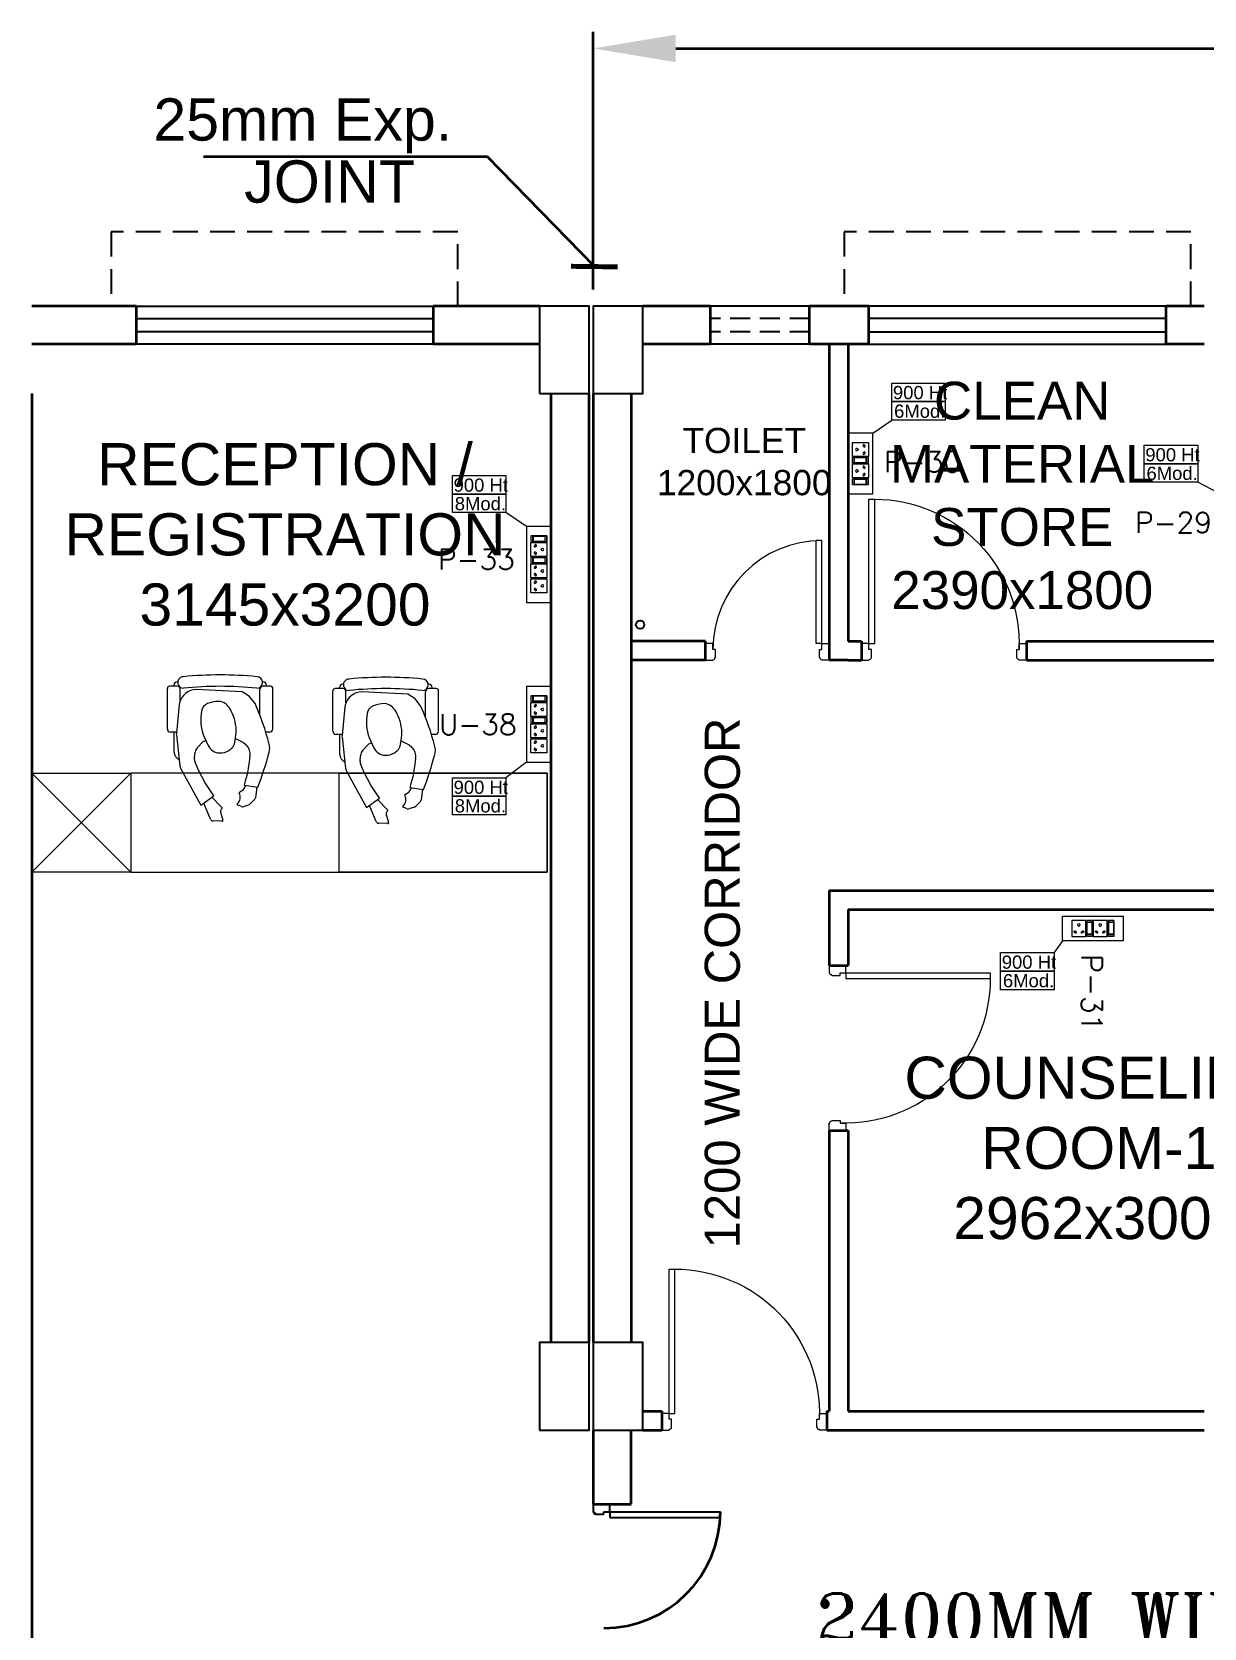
# Model space of a CAD drawing. Header units: millimetres. Extents: x 1327414 to 2124380, y -346496 to -91575.
# Drawn here: x 1629617 to 1636717, y -198073 to -188401 of the extents above; entities that cross this region are included whole.
import ezdxf
from ezdxf.enums import TextEntityAlignment as Align

# ---------------------------------------------------------------- set-up
doc = ezdxf.new("R2010")
doc.units = ezdxf.units.MM
doc.header["$LTSCALE"] = 600
doc.header["$MEASUREMENT"] = 0
doc.header["$PDMODE"] = 35
for name, pattern in [('1', [0]), ('CONTINU', [0]), ('DASHED2', [0.375, 0.25, -0.125]), ('HIDDEN', [0.375, 0.25, -0.125])]:
    doc.linetypes.add(name, pattern=pattern)
doc.layers.add('CFT_LOOPING', color=7, linetype='1', lineweight=0, true_color=0xd6d600)
for name, color, linetype in [('col', 5, 'Continuous'), ('ELE-8M 6-16A UPS SOCKET', 223, 'Continuous'), ('ELE-LIGHTING TEXT', 7, 'Continuous'), ('EXP JOINT', 3, 'Continuous'), ('Lines', 7, 'Continuous'), ('MEP_HVAC_DRAIN_PIPE', 7, 'Continuous'), ('TEXT', 6, 'Continuous'), ('wall', 1, 'Continuous'), ('Window', 4, 'Continuous')]:
    doc.layers.add(name, color=color, linetype=linetype)
for name, color, linetype, lineweight in [('D.F', 251, 'Continuous', 5), ('DOOR', 144, 'Continuous', 13), ('ELE-2NOS OF 6-16 RAW POWER SOCKET', 1, 'Continuous', 20), ('ELE-3NOS 6-16A POWER SOCKET', 5, 'Continuous', 25), ('ELE. 2N0S OF 6-16 UPS SOCKETS', 191, 'Continuous', 15), ('funiture', 30, 'Continuous', 13), ('P-Wall', 8, 'Continuous', 35)]:
    doc.layers.add(name, color=color, linetype=linetype, lineweight=lineweight)
doc.styles.add('ARIAL', font='')
doc.styles.add('ROMANS', font='romans.shx')
doc.styles.add('ROMANT', font='romant.shx')
doc.styles.get("Standard").update_dxf_attribs({"font": ''})
doc.styles.get('ARIAL').set_extended_font_data('Arial')
doc.styles.get('Standard').set_extended_font_data('Stylus BT')
doc.dimstyles.new('CSB', dxfattribs={"dimscale": 150, "dimtxt": 1.5, "dimasz": 1.5, "dimexe": 1, "dimexo": 1, "dimgap": 1, "dimtad": 1, "dimdec": 0, "dimzin": 0, "dimdsep": 46, "dimtxsty": 'ROMANS', "dimblk": 'ARCHTICK', "dimcen": 1, "dimdle": 1, "dimclrd": 5, "dimclre": 5, "dimclrt": 6, "dimadec": 0, "dimazin": 0, "dimtfac": 1, "dimtdec": 0, "dimtix": 1, "dimtmove": 2, "dimatfit": 3, "dimldrblk": 'ARCHTICK', "dimfxl": 1, "dimtolj": 1, "dimtzin": 0, "dimarcsym": 0})
doc.dimstyles.get("Standard").update_dxf_attribs({"dimscale": 1.5, "dimtxt": 150, "dimasz": 150, "dimexe": 100, "dimexo": 100, "dimgap": 0.25, "dimtad": 0, "dimdec": 0, "dimzin": 0, "dimdsep": 46, "dimtxsty": 'ARIAL', "dimcen": 0.09, "dimdle": 100, "dimclrd": 7, "dimclre": 7, "dimclrt": 7, "dimadec": 0, "dimazin": 0, "dimtfac": 1, "dimtdec": 0, "dimtofl": 0, "dimtmove": 0, "dimatfit": 3, "dimfxl": 1, "dimtolj": 1, "dimtzin": 0, "dimarcsym": 0})

# ---------------------------------------------------------------- blocks, each defined once
blk = doc.blocks.new('A$C19B8274B')
at = {"layer": 'DOOR'}
blk.add_line((-45, 925), (-80, 925), dxfattribs=at)
at = {"layer": 'DOOR', "color": 8}
for p, q in [((-80, 50), (-80, 925)), ((-45, 50), (-45, 925)), ((-45, 50), (-80, 50)), ((-955, -50), (-955, -47.5)), ((-940, -35), (-942.5, -35)), ((-60, -35), (-57.5, -35)), ((-45, -50), (-45, -47.5))]:
    blk.add_line(p, q, dxfattribs=at)
for points in [[(-940, 15), (-955, 15), (-955, 50), (-1000, 50), (-1000, -50), (-955, -50)], [(-940, -35), (-940, 15)], [(-60, 15), (-45, 15), (-45, 50), (0, 50), (0, -50), (-45, -50)], [(-60, -35), (-60, 15)]]:
    blk.add_lwpolyline(points, dxfattribs=at)
for centre, radius, start, end in [((-80, 50), 875, 90, 182.29244), ((-955, -35), 12.5, 270, 0), ((-45, -35), 12.5, 180, 270)]:
    blk.add_arc(centre, radius, start, end, dxfattribs=at)
blk = doc.blocks.new('W1800')
at = {"layer": 'wall', "color": 7}
for p, q in [((0, -57.5), (0, 172.5)), ((1800, 172.5), (1800, -57.5))]:
    blk.add_line(p, q, dxfattribs=at)
at = {"layer": 'Window'}
for p, q in [((0, 172.5), (1800, 172.5)), ((0, 97.5), (1800, 97.5)), ((1800, 17.5), (0, 17.5)), ((1800, -57.5), (0, -57.5))]:
    blk.add_line(p, q, dxfattribs=at)
blk = doc.blocks.new('*D135')
at = {"layer": 'D.F', "color": 5, "lineweight": -2, "transparency": 16777216}
for p, q in [((3700, 16120), (3700, 17681.6)), ((36975, 16120), (36975, 17681.6)), ((4200, 17581.6), (16182.3, 17581.6)), ((36475, 17581.6), (24492.7, 17581.6))]:
    blk.add_line(p, q, dxfattribs=at)
at = {"layer": 'D.F', "color": 5, "transparency": 16777216}
for points in [[(4200, 17664.9), (4200, 17498.2), (3700, 17581.6)], [(36475, 17664.9), (36475, 17498.2), (36975, 17581.6)]]:
    blk.add_solid(points, dxfattribs=at)
at = {"layer": 'Defpoints', "color": 0, "transparency": 16777216}
for p in [(3700, 17581.6), (3700, 16020), (36975, 16020)]:
    blk.add_point(p, dxfattribs=at)
at = {"layer": 'D.F', "color": 7, "transparency": 16777216, "insert": (20337.5, 17581.6), "char_height": 750, "attachment_point": 5, "style": 'ROMANT'}
blk.add_mtext('\\A1;{\\H0.6667x;INFERTILITY CENTER}', dxfattribs=at)
blk = doc.blocks.new('750')
at = {"layer": 'DOOR', "color": 8}
for p, q in [((-50, 705), (-47.5, 705)), ((-35, 690), (-35, 692.5)), ((-50, 45), (-47.5, 45)), ((-35, 60), (-35, 57.5)), ((50, 45), (50, 80)), ((50, 80), (675, 80)), ((50, 45), (675, 45)), ((675, 45), (675, 80))]:
    blk.add_line(p, q, dxfattribs=at)
for points in [[(15, 690), (15, 705), (50, 705), (50, 750), (-50, 750), (-50, 705)], [(-35, 690), (15, 690)], [(15, 60), (15, 45), (50, 45), (50, 0), (-50, 0), (-50, 45)], [(-35, 60), (15, 60)]]:
    blk.add_lwpolyline(points, dxfattribs=at)
for centre, radius, start, end in [((-35, 705), 12.5, 180, 270), ((15, 45), 660, 0, 90), ((-35, 45), 12.5, 90, 180)]:
    blk.add_arc(centre, radius, start, end, dxfattribs=at)
blk = doc.blocks.new('A$C749C31A5')
for p, q in [((287.9, 755.3), (275.2, 799.3)), ((280.3, 805.9), (329.4, 804.2)), ((343.1, 794.7), (380.2, 706.3)), ((99.5, 684.5), (126.3, 711.6)), ((131.5, 714.8), (163.4, 725.6)), ((172.8, 725.3), (194.5, 716.3)), ((335.7, 674), (280.6, 730)), ((281.1, 737.7), (282.6, 738.9)), ((396.3, 717.8), (325.4, 666.1)), ((506.5, 517.8), (396.3, 717.8)), ((157.6, 607.4), (82.4, 617.4)), ((88.5, 616.7), (95.7, 676.7)), ((325.4, 666.1), (373.2, 594.5)), ((135.8, 514.9), (142.2, 547.8)), ((142.2, 547.8), (151.8, 585.3)), ((151.8, 585.3), (157.6, 607.4)), ((373.2, 594.5), (408.7, 524.8)), ((126.5, 447.7), (126.8, 449.7)), ((126.8, 449.7), (130, 478.1)), ((130, 478.1), (135.8, 514.9)), ((408.7, 524.8), (428.6, 481.1)), ((432.2, 456.6), (427.9, 425.2)), ((531.4, 330.4), (511.7, 501.3)), ((162, 371.3), (147.8, 384.8)), ((179.4, 362.2), (162, 371.3)), ((206.3, 350.2), (179.4, 362.2)), ((207.4, 359), (202.2, 318.3)), ((211.9, 379.6), (207.4, 359)), ((220.9, 397.1), (211.9, 379.6)), ((382.5, 332.6), (356.5, 388.1)), ((384.5, 366.1), (369.6, 361.3)), ((416.5, 401), (384.5, 366.1)), ((543.8, 424.6), (543.8, 314.9)), ((0, 297), (0, 74.8)), ((17.9, 314.9), (38.9, 314.9)), ((515.3, 163.6), (531.4, 320.7)), ((530.9, 314.9), (563.3, 314.9)), ((581.2, 297), (581.2, 74.8)), ((71.5, 221.4), (71.5, 80.4)), ((98.4, 157.4), (128.8, 118.8)), ((128.8, 118.8), (168.8, 93.6)), ((168.8, 93.6), (422.9, 79.8)), ((286.5, 145.4), (314.3, 146)), ((314.3, 146), (333.6, 149.3)), ((333.6, 149.3), (360.1, 157.7)), ((509.7, 140.6), (509.7, 80.4)), ((514, 153.5), (515.3, 163.6)), ((12.2, 62.6), (53.8, 62.6)), ((35.8, 62.6), (35.8, 56)), ((54.1, 37.7), (57.2, 37.7)), ((524.1, 37.7), (527.1, 37.7)), ((527.5, 62.6), (569, 62.6)), ((545.5, 62.6), (545.5, 56))]:
    blk.add_line(p, q)
for centre, major_axis, start_param, end_param in [((280.2, 800.8), (-3.64, 3.64), -0.820791, 1.065616), ((328.9, 788.7), (10.9, 10.9), 5.894858, 7.03319), ((135.8, 702.1), (-9.48, 9.48), -0.459579, 0.004984), ((167.7, 712.9), (9.48, 9.48), 0.392715, 1.111217), ((223.6, 674.7), (31.1, 31.1), 1.473299, 2.900347), ((192.8, 712.2), (-3.16, 3.16), 3.044095, 5.105104), ((284.3, 733.6), (3.64, 3.64), 1.454932, 3.132464), ((273, 751), (-10.9, 10.9), 3.025729, 4.207208), ((1922.2, -81.6), (-1391.7, 1391.7), 0.422326, 0.524594), ((109, 675.1), (9.48, 9.48), 1.575781, 2.235741), ((208.2, 587.2), (-44.7, 44.7), -0.389622, 0.44073), ((182.1, 649.6), (3.16, 3.16), 4.322767, 6.041939), ((197.1, 436.6), (50.6, 50.6), 2.20036, 3.165612), ((387.9, 462.6), (-31.6, 31.6), 3.79164, 4.353509), ((467.3, 496.2), (31.6, 31.6), 5.612395, 6.001159), ((499.8, 424.6), (31.1, 31.1), 5.497787, 6.69493), ((107, 402.9), (-63.2, 63.2), 0.524594, 1.034846), ((1343.4, 717.9), (-365, 1315.6), 1.549601, 1.723123), ((277.1, 355.7), (-49.3, 49.3), -0.268954, 0.150173), ((291.1, 333.9), (67.6, 67.6), 0.764553, 1.316959), ((293, 360.2), (-49, 49), 4.341426, 5.496709), ((383.6, 431.3), (-31.6, 31.6), 3.183154, 3.79164), ((17.9, 297), (12.6, 12.6), 0.785398, 2.356194), ((443.7, 312.4), (235.8, 54.4), 2.890446, 3.399922), ((147.7, 247.1), (-176.7, 176.7), 3.73355, 4.276249), ((487, 325.3), (-31.6, 31.6), 3.824541, 4.041599), ((563.3, 297), (12.6, 12.6), 5.497787, 7.068583), ((318, 235.3), (67.3, 67.3), 2.74069, 3.590533), ((336.4, 210.3), (-40.8, 40.8), 2.779238, 3.730613), ((418.3, 178.6), (-70, 70), 2.402881, 3.670313), ((12.2, 74.8), (8.63, 8.63), 2.356194, 3.926991), ((54.1, 56), (-13, 13), 0.785398, 2.356194), ((53.8, 80.4), (-12.6, 12.6), 2.356194, 3.926991), ((88.4, 41.3), (-22.2, 22.2), -0.785398, 2.356194), ((290.6, 2090.1), (-38.3, 2027.2), 3.022801, 3.222589), ((290.6, 2089.9), (-2089.2, 53), 1.499279, 1.693085), ((492.8, 41.3), (-22.2, 22.2), 2.356194, 5.497787), ((527.5, 80.4), (-12.6, 12.6), 0.785398, 2.356194), ((527.1, 56), (13, 13), 3.926991, 5.497787), ((569, 74.8), (-8.63, 8.63), 2.356194, 3.926991)]:
    blk.add_ellipse(centre, major_axis=major_axis, ratio=1, start_param=start_param, end_param=end_param)
blk = doc.blocks.new('543E')
at = {"layer": 'ELE. 2N0S OF 6-16 UPS SOCKETS', "color": 72, "linetype": 'ByBlock'}
for p, q in [((-123.5, -57), (-123.5, -90.8)), ((-26.5, -57), (-123.5, -57)), ((-26.5, -57), (-123.5, -57)), ((-123.5, -90.8), (-26.5, -90.8)), ((-123.5, -96.4), (-26.5, -96.4)), ((-123.5, -181.4), (-123.5, -96.4)), ((-113, -59.8), (-113, -88)), ((-37, -59.8), (-113, -59.8)), ((-113, -88), (-37, -88)), ((-109.6, -59.8), (-109.6, -88)), ((-37, -88), (-37, -59.8)), ((-26.5, -57), (-26.5, -90.8)), ((-26.5, -90.8), (-26.5, -57)), ((-26.5, -96.4), (-26.5, -181.4)), ((-26.5, -181.4), (-123.5, -181.4)), ((-123.5, -187.1), (-123.5, -220.9)), ((-26.5, -187.1), (-123.5, -187.1)), ((-26.5, -187.1), (-123.5, -187.1)), ((-113, -189.9), (-113, -218)), ((-37, -189.9), (-113, -189.9)), ((-109.6, -189.9), (-109.6, -218)), ((-37, -218), (-37, -189.9)), ((-26.5, -187.1), (-26.5, -220.9)), ((-26.5, -220.9), (-26.5, -187.1)), ((-123.5, -220.9), (-26.5, -220.9)), ((-123.5, -311.5), (-123.5, -226.5)), ((-123.5, -226.5), (-26.5, -226.5)), ((-113, -218), (-37, -218)), ((-26.5, -226.5), (-26.5, -311.5)), ((-26.5, -311.5), (-123.5, -311.5)), ((-123.5, -402.2), (-123.5, -317.1)), ((-123.5, -317.1), (-26.5, -317.1)), ((-26.5, -317.1), (-26.5, -402.2)), ((-26.5, -402.2), (-123.5, -402.2))]:
    blk.add_line(p, q, dxfattribs=at)
blk.add_lwpolyline([(-150, 0), (-150, -459.1), (0, -459.1), (0, 0)], close=True, dxfattribs=at)
for centre, radius, start, end in [((-97.9, -119.2), 4.6, 112.68381, 345.09514), ((-97.9, -158.6), 4.6, 14.90486, 247.31619), ((-93.9, -114.7), 5.7, 275.26891, 182.51003), ((-93.9, -163.1), 5.7, 177.48997, 84.73109), ((-57.7, -138.9), 4.22, 71.40312, 288.59688), ((-51, -138.9), 6.62, 217.15837, 142.84163), ((-97.9, -249.3), 4.6, 112.68381, 345.09514), ((-97.9, -288.7), 4.6, 14.90486, 247.31619), ((-93.9, -244.8), 5.7, 275.26891, 182.51003), ((-93.9, -293.2), 5.7, 177.48997, 84.73109), ((-57.7, -269), 4.22, 71.40312, 288.59688), ((-51, -269), 6.62, 217.15837, 142.84163), ((-97.9, -339.9), 4.6, 112.68381, 345.09514), ((-97.9, -379.4), 4.6, 14.90486, 247.31619), ((-93.9, -335.4), 5.7, 275.26891, 182.51003), ((-93.9, -383.9), 5.7, 177.48997, 84.73109), ((-57.7, -359.7), 4.22, 71.40312, 288.59688), ((-51, -359.7), 6.62, 217.15837, 142.84163)]:
    blk.add_arc(centre, radius, start, end, dxfattribs=at)
blk = doc.blocks.new('543WYH')
at = {"layer": 'ELE-2NOS OF 6-16 RAW POWER SOCKET', "color": 30, "linetype": 'ByBlock'}
for p, q in [((-123.5, -57), (-123.5, -90.8)), ((-26.5, -57), (-123.5, -57)), ((-26.5, -57), (-123.5, -57)), ((-123.5, -90.8), (-26.5, -90.8)), ((-123.5, -96.4), (-26.5, -96.4)), ((-123.5, -181.4), (-123.5, -96.4)), ((-113, -59.8), (-113, -88)), ((-37, -59.8), (-113, -59.8)), ((-113, -88), (-37, -88)), ((-109.6, -59.8), (-109.6, -88)), ((-37, -88), (-37, -59.8)), ((-26.5, -57), (-26.5, -90.8)), ((-26.5, -90.8), (-26.5, -57)), ((-26.5, -96.4), (-26.5, -181.4)), ((-26.5, -181.4), (-123.5, -181.4)), ((-123.5, -187.1), (-123.5, -220.9)), ((-26.5, -187.1), (-123.5, -187.1)), ((-26.5, -187.1), (-123.5, -187.1)), ((-113, -189.9), (-113, -218)), ((-37, -189.9), (-113, -189.9)), ((-109.6, -189.9), (-109.6, -218)), ((-37, -218), (-37, -189.9)), ((-26.5, -187.1), (-26.5, -220.9)), ((-26.5, -220.9), (-26.5, -187.1)), ((-123.5, -220.9), (-26.5, -220.9)), ((-123.5, -311.5), (-123.5, -226.5)), ((-123.5, -226.5), (-26.5, -226.5)), ((-113, -218), (-37, -218)), ((-26.5, -226.5), (-26.5, -311.5)), ((-26.5, -311.5), (-123.5, -311.5)), ((-123.5, -402.2), (-123.5, -317.1)), ((-123.5, -317.1), (-26.5, -317.1)), ((-26.5, -317.1), (-26.5, -402.2)), ((-26.5, -402.2), (-123.5, -402.2))]:
    blk.add_line(p, q, dxfattribs=at)
blk.add_lwpolyline([(-150, 0), (-150, -459.1), (0, -459.1), (0, 0)], close=True, dxfattribs=at)
for centre, radius, start, end in [((-97.9, -119.2), 4.6, 112.68381, 345.09514), ((-97.9, -158.6), 4.6, 14.90486, 247.31619), ((-93.9, -114.7), 5.7, 275.26891, 182.51003), ((-93.9, -163.1), 5.7, 177.48997, 84.73109), ((-57.7, -138.9), 4.22, 71.40312, 288.59688), ((-51, -138.9), 6.62, 217.15837, 142.84163), ((-97.9, -249.3), 4.6, 112.68381, 345.09514), ((-97.9, -288.7), 4.6, 14.90486, 247.31619), ((-93.9, -244.8), 5.7, 275.26891, 182.51003), ((-93.9, -293.2), 5.7, 177.48997, 84.73109), ((-57.7, -269), 4.22, 71.40312, 288.59688), ((-51, -269), 6.62, 217.15837, 142.84163), ((-97.9, -339.9), 4.6, 112.68381, 345.09514), ((-97.9, -379.4), 4.6, 14.90486, 247.31619), ((-93.9, -335.4), 5.7, 275.26891, 182.51003), ((-93.9, -383.9), 5.7, 177.48997, 84.73109), ((-57.7, -359.7), 4.22, 71.40312, 288.59688), ((-51, -359.7), 6.62, 217.15837, 142.84163)]:
    blk.add_arc(centre, radius, start, end, dxfattribs=at)
blk = doc.blocks.new('RTUH 6U')
at = {"layer": 'ELE-2NOS OF 6-16 RAW POWER SOCKET', "color": 30, "ltscale": 300}
for p, q in [((-311.5, -26.5), (-226.5, -26.5)), ((-311.5, -123.5), (-311.5, -26.5)), ((-226.5, -26.5), (-226.5, -123.5)), ((-187.1, -26.5), (-220.9, -26.5)), ((-220.9, -26.5), (-220.9, -123.5)), ((-189.9, -37), (-218, -37)), ((-218, -37), (-218, -113)), ((-189.9, -40.4), (-218, -40.4)), ((-189.9, -113), (-189.9, -37)), ((-187.1, -123.5), (-187.1, -26.5)), ((-187.1, -123.5), (-187.1, -26.5)), ((-181.4, -123.5), (-181.4, -26.5)), ((-181.4, -26.5), (-96.4, -26.5)), ((-96.4, -26.5), (-96.4, -123.5)), ((-57, -26.5), (-90.8, -26.5)), ((-90.8, -26.5), (-90.8, -123.5)), ((-59.8, -37), (-88, -37)), ((-88, -37), (-88, -113)), ((-59.8, -40.4), (-88, -40.4)), ((-59.8, -113), (-59.8, -37)), ((-57, -123.5), (-57, -26.5)), ((-57, -123.5), (-57, -26.5)), ((-226.5, -123.5), (-311.5, -123.5)), ((-187.1, -123.5), (-220.9, -123.5)), ((-220.9, -123.5), (-187.1, -123.5)), ((-218, -113), (-189.9, -113)), ((-96.4, -123.5), (-181.4, -123.5)), ((-57, -123.5), (-90.8, -123.5)), ((-90.8, -123.5), (-57, -123.5)), ((-88, -113), (-59.8, -113))]:
    blk.add_line(p, q, dxfattribs=at)
blk.add_lwpolyline([(0, 0), (-368.5, 0), (-368.5, -150), (0, -150)], close=True, dxfattribs=at)
for centre, radius, start, end in [((-293.2, -56.1), 5.7, 87.48997, 354.73109), ((-288.7, -52.1), 4.6, 284.90486, 157.31619), ((-269, -99), 6.62, 127.15837, 52.84163), ((-269, -92.3), 4.22, 341.40312, 198.59688), ((-249.3, -52.1), 4.6, 22.68381, 255.09514), ((-244.8, -56.1), 5.7, 185.26891, 92.51003), ((-163.1, -56.1), 5.7, 87.48997, 354.73109), ((-158.6, -52.1), 4.6, 284.90486, 157.31619), ((-138.9, -99), 6.62, 127.15837, 52.84163), ((-138.9, -92.3), 4.22, 341.40312, 198.59688), ((-119.2, -52.1), 4.6, 22.68381, 255.09514), ((-114.7, -56.1), 5.7, 185.26891, 92.51003)]:
    blk.add_arc(centre, radius, start, end, dxfattribs=at)
blk = doc.blocks.new('rwgha')
at = {"color": 8, "lineweight": 25}
for p, q in [((3800, 8760), (3700, 8760)), ((3700, 8760), (3700, 8715)), ((3700, 8715), (3702.5, 8715)), ((3765, 8700), (3765, 8715)), ((3765, 8715), (3800, 8715)), ((3800, 8715), (3800, 8760)), ((3800, 8715), (4470, 8715)), ((3800, 8715), (3800, 8680)), ((3715, 8700), (3715, 8702.5)), ((3715, 8700), (3765, 8700)), ((3800, 8680), (4470, 8680))]:
    blk.add_line(p, q, dxfattribs=at)
at = {"color": 8}
for centre, radius, start, end in [((3715, 8715), 12.5, 180, 270), ((3765, 8715), 705, 270, 0)]:
    blk.add_arc(centre, radius, start, end, dxfattribs=at)
at = {"layer": 'col'}
for points in [[(3375, 15490), (3675, 15490), (3675, 16020), (3375, 16020)], [(3700, 15490), (4000, 15490), (4000, 16020), (3700, 16020)], [(3375, 9210), (3675, 9210), (3675, 9740), (3375, 9740)], [(3700, 9210), (4000, 9210), (4000, 9740), (3700, 9740)]]:
    blk.add_lwpolyline(points, close=True, dxfattribs=at)
at = {"layer": 'funiture'}
for p, q in [((900, 12590), (300, 13190)), ((900, 13190), (300, 12590))]:
    blk.add_line(p, q, dxfattribs=at)
for points in [[(300, 12590), (300, 13190), (900, 13190), (900, 12590)], [(300, 13190), (900, 13190), (900, 12590), (300, 12590)], [(2160, 13190), (3420, 13190), (3420, 12590), (2160, 12590)]]:
    blk.add_lwpolyline(points, close=True, dxfattribs=at)
blk.add_lwpolyline([(900, 12590), (3420, 12590), (3420, 13190), (900, 13190), (900, 12590)], dxfattribs=at)
at = {"layer": 'Lines', "linetype": 'HIDDEN'}
for points in [[(2879.2, 16020), (2879.2, 16470), (779.2, 16470), (779.2, 16020)], [(7320.3, 16020), (7320.3, 16470), (5220.3, 16470), (5220.3, 16020)]]:
    blk.add_lwpolyline(points, dxfattribs=at)
at = {"layer": 'MEP_HVAC_DRAIN_PIPE', "linetype": 'ByBlock'}
blk.add_circle((3983.8, 14090), 25, dxfattribs=at)
at = {"layer": 'P-Wall', "color": 8, "linetype": 'Continuous'}
for p, q in [((930.5, 16020), (300, 16020)), ((930.5, 16020), (930.5, 15790)), ((3375, 16020), (2730.5, 16020)), ((2730.5, 16020), (2730.5, 15790)), ((930.5, 15790), (300, 15790)), ((3375, 15790), (2730.5, 15790)), ((5130, 15790), (5130, 13875)), ((5245, 15790), (5245, 13990)), ((300, 15490), (300, 6810)), ((3445, 9740), (3445, 15490)), ((3675, 9740), (3675, 15490)), ((3700, 15490), (3700, 9740)), ((3930, 15490), (3930, 9740)), ((3700, 15420), (3700, 9810)), ((3930, 15420), (3930, 9810)), ((5325, 13990), (5325, 13875)), ((6325, 13990), (6325, 13875)), ((5245, 13875), (5130, 13875)), ((5130, 12480), (7635, 12480)), ((5130, 12480), (5130, 12025)), ((5245, 12365), (11170, 12365)), ((5245, 12365), (5245, 12025)), ((5130, 12025), (5245, 12025)), ((5130, 11025), (5245, 11025)), ((5130, 11025), (5130, 9325)), ((5245, 11025), (5245, 9325)), ((4000, 9325), (4115, 9325)), ((4115, 9325), (4115, 9210)), ((5115, 9325), (5130, 9325)), ((5115, 9325), (5115, 9210)), ((5245, 9325), (7400, 9325)), ((4000, 9210), (4115, 9210)), ((5115, 9210), (7400, 9210))]:
    blk.add_line(p, q, dxfattribs=at)
at = {"layer": 'P-Wall', "color": 8}
for p, q in [((4410, 16020), (4000, 16020)), ((4410, 15790), (4410, 16020)), ((5010, 15790), (5010, 16020)), ((5370.3, 16020), (5010, 16020)), ((5370.3, 15790), (5370.3, 16020)), ((7170.3, 15790), (7170.3, 16020)), ((7400, 16020), (7170.3, 16020)), ((4410, 15790), (4000, 15790)), ((5370.3, 15790), (5010, 15790)), ((7400, 15790), (7170.3, 15790)), ((4380, 13990), (3930, 13990)), ((4380, 13875), (4380, 13990)), ((5245, 13990), (5325, 13990)), ((6325, 13990), (7635, 13990)), ((4380, 13875), (3930, 13875)), ((5245, 13875), (5325, 13875)), ((6325, 13875), (7635, 13875))]:
    blk.add_line(p, q, dxfattribs=at)
at = {"layer": 'P-Wall'}
for p, q in [((3700, 9210), (3700, 8760)), ((3930, 8760), (3930, 9210)), ((3700, 8760), (3930, 8760))]:
    blk.add_line(p, q, dxfattribs=at)
at = {"layer": 'Window', "ltscale": 750}
for p, q in [((5010, 16020), (4410, 16020)), ((5010, 15790), (4410, 15790))]:
    blk.add_line(p, q, dxfattribs=at)
at = {"layer": 'Window', "linetype": 'HIDDEN', "ltscale": 0.8}
for p, q in [((5010, 15945), (4410, 15945)), ((5010, 15865), (4410, 15865))]:
    blk.add_line(p, q, dxfattribs=at)
at = {"layer": 'DOOR', "color": 7, "rotation": 180}
blk.add_blockref('W1800', (2730.5, 15962.5), dxfattribs=at)
at = {"layer": 'DOOR', "color": 7, "xscale": -1, "rotation": 180}
blk.add_blockref('W1800', (5370.3, 15962.5), dxfattribs=at)
at = {"layer": 'DOOR', "linetype": 'Continuous', "xscale": -1}
for p in [(5325, 13925), (4115, 9260)]:
    blk.add_blockref('A$C19B8274B', p, dxfattribs=at)
at = {"layer": 'DOOR', "rotation": 90}
blk.add_blockref('750', (5130, 13925), dxfattribs=at)
at = {"layer": 'DOOR', "linetype": 'Continuous', "xscale": -1, "rotation": 270}
blk.add_blockref('A$C19B8274B', (5180, 12025), dxfattribs=at)
at = {"layer": 'funiture', "xscale": 1.099999999714782, "yscale": 1.099999999714782, "zscale": 1.099999999714782, "rotation": 180}
for p in [(1759.5, 13785.2), (2762.9, 13771.2)]:
    blk.add_blockref('A$C749C31A5', p, dxfattribs=at)
at = {"layer": 'EXP JOINT', "color": 6, "style": 'ARIAL'}
for s, p in [('25mm Exp.', (1940.5, 17151.1)), ('JOINT', (2103.2, 16775))]:
    blk.add_text(s, height=256.29, dxfattribs=at).set_placement(p, align=Align.MIDDLE_CENTER)
at = {"layer": 'TEXT', "color": 8, "style": 'ARIAL'}
blk.add_text('1200 WIDE CORRIDOR', height=212.5, rotation=90, dxfattribs=at).set_placement((4651.6, 11918.9), align=Align.BOTTOM_CENTER)
at = {"layer": 'TEXT', "color": 8, "style": 'ROMANT'}
blk.add_text('2400MM WIDE CORRIDOR', height=300, dxfattribs=at).set_placement((7669.4, 7830.4), align=Align.BOTTOM_CENTER)
at = {"layer": 'TEXT', "color": 8, "attachment_point": 5, "style": 'ARIAL'}
for s, insert, char_height, width in [('CLEAN MATERIAL STORE\\P2390x1800', (6298.5, 14871.7), 229.5, 2440.433), ('TOILET\\P1200x1800', (4614.8, 15077.1), 153, 1626.956), ('RECEPTION / REGISTRATION 3145x3200', (1832.9, 14635.4), 255, 2770.907), ('COUNSELING\\PROOM-1 2962x3000', (6762.2, 10917.7), 255, 2711.593)]:
    blk.add_mtext(s, dxfattribs=dict(at, insert=insert, char_height=char_height, width=width))
at = {"layer": 'D.F'}
dim = blk.add_aligned_dim(p1=(36975, 16020), p2=(3700, 16020), distance=-1561.6, text='{\\H0.6667x;INFERTILITY CENTER}', dimstyle='Standard', override={"dimscale": 1, "dimtxt": 750, "dimasz": 500, "dimtxsty": 'ROMANT', "dimclrd": 5, "dimclre": 5, "dimclrt": 7}, dxfattribs=at)
dim.commit()
dim.dimension.update_dxf_attribs({"geometry": '*D135', "text_midpoint": (20337.5, 17581.6)})
at = {"layer": 'EXP JOINT'}
blk.add_leader([(3707.2, 16259.6), (3059.9, 16923.8), (1339.7, 16923.8)], dimstyle='CSB', override={"dimscale": 100, "dimasz": 2, "dimtxsty": 'ROMANS'}, dxfattribs=at)

msp = doc.modelspace()

# ---------------------------------------------------------------- linework, layer by layer
at = {"layer": 'CFT_LOOPING', "color": 7, "linetype": 'DASHED2', "ltscale": 5}
for p, q in [((1634711.7, -190832), (1634825, -190753.6)), ((1636802.2, -191193.6), (1636678.6, -191130.2)), ((1632612.2, -191398.5), (1632488.6, -191314.1)), ((1632612.2, -192826.4), (1632488.6, -192920)), ((1635859.1, -193909.4), (1635809.3, -193979.6))]:
    msp.add_line(p, q, dxfattribs=at)
for points in [[(1634825, -190528.6), (1635149.8, -190528.6), (1635149.8, -190641.1), (1634825, -190641.1)], [(1634825, -190641.1), (1635149.8, -190641.1), (1635149.8, -190753.6), (1634825, -190753.6)], [(1636353.8, -190905.2), (1636678.6, -190905.2), (1636678.6, -191017.7), (1636353.8, -191017.7)], [(1632163.8, -191089.1), (1632488.6, -191089.1), (1632488.6, -191201.6), (1632163.8, -191201.6)], [(1636353.8, -191017.7), (1636678.6, -191017.7), (1636678.6, -191130.2), (1636353.8, -191130.2)], [(1632163.8, -191201.6), (1632488.6, -191201.6), (1632488.6, -191314.1), (1632163.8, -191314.1)], [(1632163.8, -192920), (1632488.6, -192920), (1632488.6, -193032.5), (1632163.8, -193032.5)], [(1632163.8, -193032.5), (1632488.6, -193032.5), (1632488.6, -193145), (1632163.8, -193145)], [(1635484.5, -193979.6), (1635809.3, -193979.6), (1635809.3, -194092.1), (1635484.5, -194092.1)], [(1635484.5, -194092.1), (1635809.3, -194092.1), (1635809.3, -194204.6), (1635484.5, -194204.6)]]:
    msp.add_lwpolyline(points, close=True, dxfattribs=at)

# ---------------------------------------------------------------- block references
at = {"layer": 'ELE-2NOS OF 6-16 RAW POWER SOCKET', "color": 3, "linetype": 'ByBlock', "rotation": 270}
msp.add_blockref('RTUH 6U', (1634711.7, -191200.5), dxfattribs=at)
at = {"layer": 'ELE-2NOS OF 6-16 RAW POWER SOCKET', "color": 3, "linetype": 'ByBlock', "xscale": -1, "rotation": 180}
msp.add_blockref('RTUH 6U', (1636227.5, -193909.4), dxfattribs=at)
at = {"layer": 'ELE-3NOS 6-16A POWER SOCKET', "color": 254, "linetype": 'ByBlock', "true_color": 0xdebad0}
msp.add_blockref('543WYH', (1632762.2, -191398.5), dxfattribs=at)
at = {"layer": 'ELE-8M 6-16A UPS SOCKET', "color": 254, "linetype": 'ByBlock', "true_color": 0xdebad0}
msp.add_blockref('543E', (1632762.2, -192367.3), dxfattribs=at)
at = {"layer": 'P-Wall'}
msp.add_blockref('rwgha', (1629317.2, -206082.8), dxfattribs=at)

# ---------------------------------------------------------------- texts
at = {"layer": 'ELE-LIGHTING TEXT', "color": 200, "linetype": 'CONTINU', "char_height": 125, "width": 349.838, "attachment_point": 1, "style": 'ROMANS'}
for s, insert in [('{\\C256;P-30\\P}', (1634778.9, -190942.9)), ('{\\C256;P-29\\P}', (1636298.7, -191311.9)), ('{\\C256;P-33\\P}', (1632076.3, -191534.5)), ('{\\C256;U-38\\P}', (1632081.9, -192534.5))]:
    msp.add_mtext(s, dxfattribs=dict(at, insert=insert))
at = {"layer": 'ELE-LIGHTING TEXT', "color": 200, "linetype": 'CONTINU', "insert": (1636100.6, -193991.1), "char_height": 125, "width": 349.838, "attachment_point": 1, "rotation": 270, "style": 'ROMANS'}
msp.add_mtext('{\\C256;P-31\\P}', dxfattribs=at)
at = {"layer": 'TEXT', "color": 7, "char_height": 80, "attachment_point": 1}
for s, insert, width in [('\\A1;{\\fArial|b0|i0|c0|p34;900 Ht\\P}', (1634832.4, -190546.6), 8957.987), ('\\A1;{\\fArial|b0|i0|c0|p34;6Mod.\\P}', (1634839.5, -190659.1), 352.575), ('\\A1;{\\fArial|b0|i0|c0|p34;900 Ht\\P}', (1636361.3, -190923.2), 8957.987), ('\\A1;{\\fArial|b0|i0|c0|p34;900 Ht\\P}', (1632171.3, -191107.2), 8957.987), ('\\A1;{\\fArial|b0|i0|c0|p34;6Mod.\\P}', (1636368.3, -191035.7), 352.575), ('\\A1;{\\fArial|b0|i0|c0|p34;8Mod.\\P}', (1632178.3, -191219.7), 352.575), ('\\A1;{\\fArial|b0|i0|c0|p34;900 Ht\\P}', (1632171.3, -192938.1), 8957.987), ('\\A1;{\\fArial|b0|i0|c0|p34;8Mod.\\P}', (1632178.3, -193050.6), 352.575), ('\\A1;{\\fArial|b0|i0|c0|p34;900 Ht\\P}', (1635491.9, -193997.7), 8957.987), ('\\A1;{\\fArial|b0|i0|c0|p34;6Mod.\\P}', (1635498.9, -194110.2), 352.575)]:
    msp.add_mtext(s, dxfattribs=dict(at, insert=insert, width=width))

doc.saveas('drawing.dxf')
